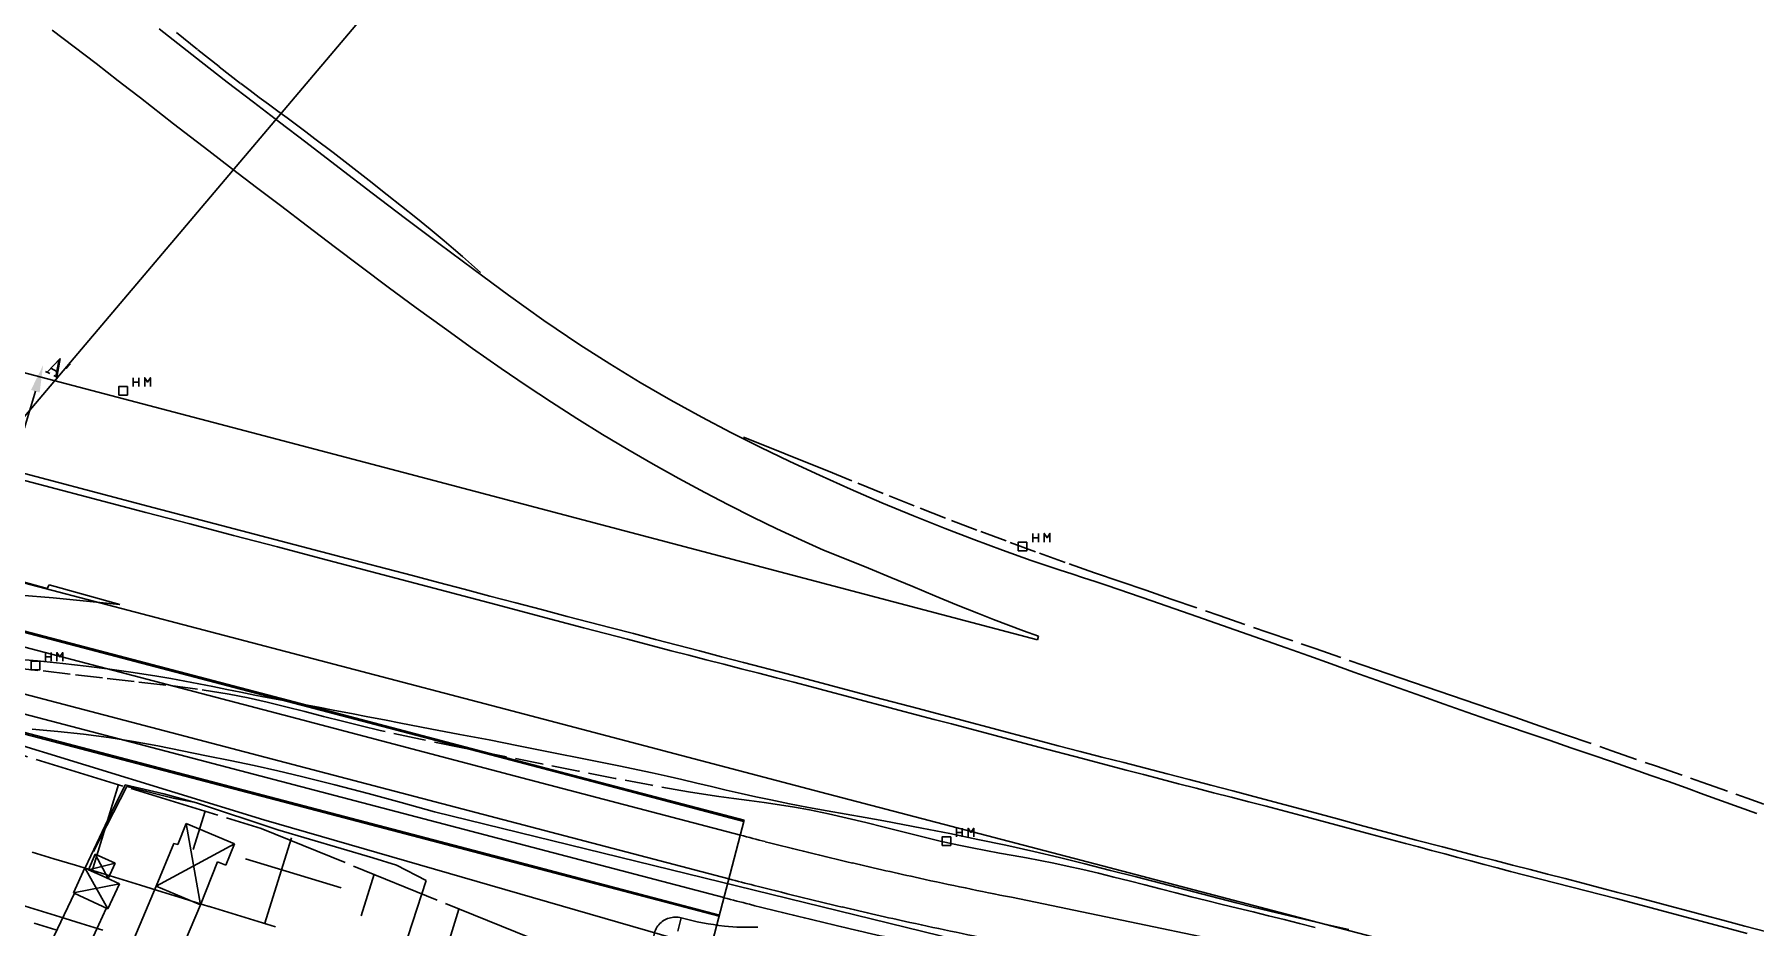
# Model space of a CAD drawing. Header units: millimetres. Extents: x 127045 to 128191, y 151549 to 152340.
# Drawn here: x 127473.7 to 127664, y 151948.7 to 152047.3 of the extents above; entities that cross this region are included whole.
import ezdxf

# ---------------------------------------------------------------- set-up
doc = ezdxf.new("R2010")
doc.units = ezdxf.units.MM
doc.header["$MEASUREMENT"] = 0
for name, pattern in [('CENTER2', [28.125, 18.75, -3.125, 3.125, -3.125]), ('INT_344$0$TYPE1', [4, 3, -1]), ('TGV_344$0$TYPE1', [4, 3, -1]), ('VOI_344$0$TYPE3', [11, 10, -1])]:
    doc.linetypes.add(name, pattern=pattern)
doc.layers.get('0').update_dxf_attribs({"color": 252, "linetype": 'CONTINUOUS'})
for name, color, linetype in [('COT_ELEC', 7, 'CONTINUOUS'), ('INT_344$0$102', 252, 'CONTINUOUS'), ('INT_344$0$104', 252, 'CONTINUOUS'), ('INT_344$0$105', 252, 'CONTINUOUS'), ('TGV_344$0$1', 252, 'CONTINUOUS'), ('TGV_344$0$36', 252, 'CONTINUOUS'), ('TGV_344$0$4', 252, 'CONTINUOUS'), ('TGV_344$0$5', 252, 'CONTINUOUS'), ('TXT_GAI_POS', 7, 'CONTINUOUS'), ('VOI_344$0$101', 252, 'CONTINUOUS'), ('VOI_344$0$104', 252, 'CONTINUOUS'), ('VOI_344$0$113', 252, 'CONTINUOUS'), ('VOI_344$0$136', 252, 'CONTINUOUS')]:
    doc.layers.add(name, color=color, linetype=linetype)
doc.styles.add('ROMANC', font='romanc', dxfattribs={"height": 1.5})

# ---------------------------------------------------------------- blocks, each defined once
blk = doc.blocks.new('INT_344')
at = {"layer": 'INT_344$0$102'}
for p, q in [((127474.134141, 151950.495716, 58.70738), (127471.74253, 151951.227468, 58.670655)), ((127474.134141, 151950.495716, 58.70738), (127471.74253, 151951.227468, 58.670655)), ((127476.525496, 151949.763128, 58.744105), (127474.134141, 151950.495716, 58.70738)), ((127476.525496, 151949.763128, 58.744105), (127474.134141, 151950.495716, 58.70738)), ((127476.084027, 151948.322959, 58.654105), (127473.693176, 151949.055393, 58.61738)), ((127476.084027, 151948.322959, 58.654105), (127473.693176, 151949.055393, 58.61738)), ((127478.916595, 151949.029702, 58.78083), (127476.525496, 151949.763128, 58.744105)), ((127478.916595, 151949.029702, 58.78083), (127476.525496, 151949.763128, 58.744105)), ((127481.307404, 151948.295334, 58.817555), (127478.916595, 151949.029702, 58.78083)), ((127481.307404, 151948.295334, 58.817555), (127478.916595, 151949.029702, 58.78083))]:
    blk.add_line(p, q, dxfattribs=at)
at = {"layer": 'INT_344$0$104'}
for p, q in [((127466.79608, 151982.718813), (127502.434561, 151973.368774)), ((127502.434561, 151973.368774), (127528.023936, 151966.655198)), ((127464.080746, 151972.36908), (127499.719227, 151963.019042)), ((127528.023936, 151966.655198), (127552.205292, 151960.311027)), ((127499.719227, 151963.019042), (127525.308601, 151956.305466)), ((127525.308601, 151956.305466), (127549.489957, 151949.961295))]:
    blk.add_line(p, q, dxfattribs=at)
at = {"layer": 'INT_344$0$105', "linetype": 'INT_344$0$TYPE1'}
for p, q in [((127475.877052, 151956.188575, 57.688978), (127473.483447, 151956.920937, 57.652253)), ((127475.877052, 151956.188575, 57.688978), (127473.483447, 151956.920937, 57.652253)), ((127478.2704, 151955.455376, 57.725703), (127475.877052, 151956.188575, 57.688978)), ((127478.2704, 151955.455376, 57.725703), (127475.877052, 151956.188575, 57.688978)), ((127480.663492, 151954.721339, 57.762428), (127478.2704, 151955.455376, 57.725703)), ((127480.663492, 151954.721339, 57.762428), (127478.2704, 151955.455376, 57.725703)), ((127483.056294, 151953.986359, 57.799153), (127480.663492, 151954.721339, 57.762428)), ((127483.056294, 151953.986359, 57.799153), (127480.663492, 151954.721339, 57.762428)), ((127485.448808, 151953.250439, 57.835878), (127483.056294, 151953.986359, 57.799153)), ((127485.448808, 151953.250439, 57.835878), (127483.056294, 151953.986359, 57.799153)), ((127487.841111, 151952.513837, 57.872603), (127485.448808, 151953.250439, 57.835878)), ((127487.841111, 151952.513837, 57.872603), (127485.448808, 151953.250439, 57.835878)), ((127490.233283, 151951.77681, 57.909328), (127487.841111, 151952.513837, 57.872603)), ((127490.233283, 151951.77681, 57.909328), (127487.841111, 151952.513837, 57.872603)), ((127490.934178, 151951.560687, 57.92009), (127490.233283, 151951.77681, 57.909328)), ((127490.934178, 151951.560687, 57.92009), (127490.233283, 151951.77681, 57.909328)), ((127491.635015, 151951.344374, 57.930851), (127490.934178, 151951.560687, 57.92009)), ((127491.635015, 151951.344374, 57.930851), (127490.934178, 151951.560687, 57.92009)), ((127492.335821, 151951.127962, 57.941612), (127491.635015, 151951.344374, 57.930851)), ((127492.335821, 151951.127962, 57.941612), (127491.635015, 151951.344374, 57.930851)), ((127493.036624, 151950.911544, 57.952374), (127492.335821, 151951.127962, 57.941612)), ((127493.036624, 151950.911544, 57.952374), (127492.335821, 151951.127962, 57.941612)), ((127493.079379, 151950.898342, 57.95303), (127493.036624, 151950.911544, 57.952374)), ((127493.079379, 151950.898342, 57.95303), (127493.036624, 151950.911544, 57.952374)), ((127493.122134, 151950.885139, 57.953686), (127493.079379, 151950.898342, 57.95303)), ((127493.122134, 151950.885139, 57.953686), (127493.079379, 151950.898342, 57.95303)), ((127493.164887, 151950.871931, 57.954342), (127493.122134, 151950.885139, 57.953686)), ((127493.164887, 151950.871931, 57.954342), (127493.122134, 151950.885139, 57.953686)), ((127493.207638, 151950.858714, 57.954998), (127493.164887, 151950.871931, 57.954342)), ((127493.207638, 151950.858714, 57.954998), (127493.164887, 151950.871931, 57.954342)), ((127495.599215, 151950.118892, 57.991723), (127493.207638, 151950.858714, 57.954998)), ((127495.599215, 151950.118892, 57.991723), (127493.207638, 151950.858714, 57.954998)), ((127497.990701, 151949.378774, 58.028448), (127495.599215, 151950.118892, 57.991723)), ((127497.990701, 151949.378774, 58.028448), (127495.599215, 151950.118892, 57.991723)), ((127500.381999, 151948.638047, 58.065173), (127497.990701, 151949.378774, 58.028448)), ((127500.381999, 151948.638047, 58.065173), (127497.990701, 151949.378774, 58.028448))]:
    blk.add_line(p, q, dxfattribs=at)
blk = doc.blocks.new('TGV_344$0$952_BORNEHM')
for p, q in [((7, 3), (7, 9)), ((11, 6), (7, 6)), ((11, 9), (11, 3))]:
    blk.add_line(p, q)
for points in [[(3, 3), (-3, 3), (-3, -3), (3, -3), (3, 3)], [(15, 3), (15, 9), (17, 6), (19, 9), (19, 3)]]:
    blk.add_lwpolyline(points)
blk = doc.blocks.new('TGV_344')
at = {"linetype": 'Continuous'}
for p, q in [((127473.487906, 151970.496222, 64.773223), (127476.316632, 151970.231408, 64.85447)), ((127476.316632, 151970.231408, 64.85447), (127479.142968, 151969.935087, 64.935732)), ((127479.142968, 151969.935087, 64.935732), (127481.961, 151969.569, 65.016998)), ((127481.961, 151969.569, 65.016998), (127484.673672, 151969.137403, 65.02375)), ((127484.673672, 151969.137403, 65.02375), (127487.375566, 151968.643564, 65.030501)), ((127487.375566, 151968.643564, 65.030501), (127490.069833, 151968.11275, 65.03725)), ((127490.069833, 151968.11275, 65.03725), (127492.761, 151967.57, 65.043999)), ((127492.761, 151967.57, 65.043999), (127495.393363, 151967.02958, 65.104749)), ((127495.393363, 151967.02958, 65.104749), (127498.021823, 151966.470069, 65.165497)), ((127498.021823, 151966.470069, 65.165497), (127500.644929, 151965.88551, 65.226248)), ((127500.644929, 151965.88551, 65.226248), (127503.261, 151965.27, 65.287003)), ((127503.261, 151965.27, 65.287003), (127506.951729, 151964.355433, 65.266502)), ((127506.951729, 151964.355433, 65.266502), (127510.632263, 151963.400667, 65.246002)), ((127510.632263, 151963.400667, 65.246002), (127514.302166, 151962.405817, 65.225503)), ((127514.302166, 151962.405817, 65.225503), (127517.961, 151961.371, 65.205002)), ((127490.498, 151960.064, 66.406998), (127492.091, 151951.069, 67.045998)), ((127517.961, 151961.371, 65.205002), (127577.561, 151946.776, 66.852997)), ((127480.467, 151956.67, 65.444), (127481.897, 151953.985, 67.424004)), ((127495.85, 151957.836, 66.416), (127487.198, 151953.142, 66.793999)), ((127479.324, 151955.181, 67.424004), (127481.848, 151950.659, 66.470001)), ((127482.66, 151955.689, 65.389999), (127479.705, 151954.967, 65.444)), ((127483.129, 151953.412, 67.424004), (127478.043, 151952.429, 66.452003))]:
    blk.add_line(p, q, dxfattribs=at)
at = {"layer": 'TGV_344$0$1'}
for p, q in [((127475.708572, 152047.776434, 62.019999), (127476.923025, 152046.854004, 61.996499)), ((127489.07795, 152046.695349, 61.490502), (127487.54303, 152047.911118, 61.528751)), ((127476.923025, 152046.854004, 61.996499), (127478.136707, 152045.930554, 61.972999)), ((127478.136707, 152045.930554, 61.972999), (127479.348929, 152045.005184, 61.949499)), ((127490.616111, 152045.483664, 61.452252), (127489.07795, 152046.695349, 61.490502)), ((127479.348929, 152045.005184, 61.949499), (127480.559, 152044.077, 61.925999)), ((127480.559, 152044.077, 61.925999), (127481.786701, 152043.130322, 61.894374)), ((127492.159, 152044.278, 61.414001), (127490.616111, 152045.483664, 61.452252)), ((127495.049743, 152042.040929, 61.402501), (127492.159, 152044.278, 61.414001)), ((127481.786701, 152043.130322, 61.894374), (127483.01233, 152042.180965, 61.862749)), ((127483.01233, 152042.180965, 61.862749), (127484.236513, 152041.229748, 61.831124)), ((127497.949731, 152039.815856, 61.391001), (127495.049743, 152042.040929, 61.402501)), ((127484.236513, 152041.229748, 61.831124), (127485.459881, 152040.277488, 61.799499)), ((127485.459881, 152040.277488, 61.799499), (127486.683201, 152039.325167, 61.767875)), ((127486.683201, 152039.325167, 61.767875), (127487.90724, 152038.373768, 61.73625)), ((127487.90724, 152038.373768, 61.73625), (127489.132631, 152037.424106, 61.704625)), ((127500.85434, 152037.596865, 61.3795), (127497.949731, 152039.815856, 61.391001)), ((127489.132631, 152037.424106, 61.704625), (127490.36, 152036.477, 61.673)), ((127490.36, 152036.477, 61.673), (127493.004979, 152034.445432, 61.646251)), ((127503.759, 152035.378, 61.368), (127500.85434, 152037.596865, 61.3795)), ((127493.004979, 152034.445432, 61.646251), (127495.653901, 152032.419009, 61.619501)), ((127507.424611, 152032.565738, 61.330002), (127503.759, 152035.378, 61.368)), ((127495.653901, 152032.419009, 61.619501), (127498.30587, 152030.396584, 61.592751)), ((127511.087045, 152029.748905, 61.292002), (127507.424611, 152032.565738, 61.330002)), ((127498.30587, 152030.396584, 61.592751), (127500.96, 152028.377, 61.566002)), ((127514.760782, 152026.946562, 61.254001), (127511.087045, 152029.748905, 61.292002)), ((127500.96, 152028.377, 61.566002), (127503.927206, 152026.116899, 61.545502)), ((127518.46, 152024.178, 61.216), (127514.760782, 152026.946562, 61.254001)), ((127503.927206, 152026.116899, 61.545502), (127506.893885, 152023.855897, 61.525002)), ((127506.893885, 152023.855897, 61.525002), (127509.868663, 152021.605416, 61.504502)), ((127522.314562, 152021.318494, 61.195507), (127518.46, 152024.178, 61.216)), ((127514.56, 151998.875, 60.574001), (127425.66, 152022.269, 59.344002)), ((127509.868663, 152021.605416, 61.504502), (127512.86, 152019.377, 61.484001)), ((127526.177044, 152018.466485, 61.175008), (127522.314562, 152021.318494, 61.195507)), ((127512.86, 152019.377, 61.484001), (127515.960504, 152017.093679, 61.441254)), ((127515.960504, 152017.093679, 61.441254), (127519.070334, 152014.82257, 61.398505)), ((127530.081709, 152015.669998, 61.154505), (127526.177044, 152018.466485, 61.175008)), ((127534.06, 152012.979, 61.133999), (127530.081709, 152015.669998, 61.154505)), ((127519.070334, 152014.82257, 61.398505), (127522.200128, 152012.578583, 61.355754)), ((127522.200128, 152012.578583, 61.355754), (127525.36, 152010.377, 61.313)), ((127537.370399, 152010.87121, 61.147751), (127534.06, 152012.979, 61.133999)), ((127525.36, 152010.377, 61.313), (127528.125353, 152008.500047, 61.295001)), ((127540.727733, 152008.839369, 61.1615), (127537.370399, 152010.87121, 61.147751)), ((127435.76, 152007.669, 60.416), (127486.06, 151994.472, 61.181)), ((127436.06, 152008.369, 60.416), (127486.26, 151995.172, 61.181)), ((127528.125353, 152008.500047, 61.295001), (127530.910109, 152006.651602, 61.277002)), ((127544.12606, 152006.877439, 61.175249), (127540.727733, 152008.839369, 61.1615)), ((127530.910109, 152006.651602, 61.277002), (127533.719937, 152004.841026, 61.259003)), ((127547.56, 152004.979, 61.188999), (127544.12606, 152006.877439, 61.175249)), ((127533.719937, 152004.841026, 61.259003), (127536.56, 152003.078, 61.241001)), ((127550.766193, 152003.290694, 61.164245), (127547.56, 152004.979, 61.188999)), ((127536.56, 152003.078, 61.241001), (127539.348325, 152001.413789, 61.23875)), ((127554.00717, 152001.670697, 61.139495), (127550.766193, 152003.290694, 61.164245)), ((127539.348325, 152001.413789, 61.23875), (127542.163041, 151999.794761, 61.2365)), ((127557.274322, 152000.105226, 61.114748), (127554.00717, 152001.670697, 61.139495)), ((127560.56, 151998.58, 61.09), (127557.274322, 152000.105226, 61.114748)), ((127584.66, 151980.38, 61.645), (127514.56, 151998.875, 60.574001)), ((127542.163041, 151999.794761, 61.2365), (127545.00118, 151998.217387, 61.234249)), ((127545.00118, 151998.217387, 61.234249), (127547.86, 151996.678, 61.231998)), ((127564.003971, 151997.03274, 61.180255), (127560.56, 151998.58, 61.09)), ((127547.86, 151996.678, 61.231998), (127550.505674, 151995.295177, 61.272249)), ((127567.469492, 151995.534431, 61.270501), (127564.003971, 151997.03274, 61.180255)), ((127490.910585, 151993.199478, 61.179), (127486.06, 151994.472, 61.105)), ((127486.26, 151995.172, 61.159), (127492.160265, 151993.623507, 61.22425)), ((127550.505674, 151995.295177, 61.272249), (127553.169124, 151993.946564, 61.312496)), ((127570.955247, 151994.083917, 61.360747), (127567.469492, 151995.534431, 61.270501)), ((127450.961, 151992.668, 59.881001), (127475.161, 151986.07, 60.16)), ((127495.760781, 151991.925471, 61.253), (127490.910585, 151993.199478, 61.179)), ((127492.160265, 151993.623507, 61.22425), (127498.060353, 151992.074343, 61.289499)), ((127553.169124, 151993.946564, 61.312496), (127555.853112, 151992.638873, 61.352746)), ((127555.853112, 151992.638873, 61.352746), (127558.56, 151991.379, 61.393002)), ((127574.46, 151992.68, 61.451), (127570.955247, 151994.083917, 61.360747)), ((127577.611437, 151991.466085, 61.489252), (127574.46, 151992.68, 61.451)), ((127500.610586, 151990.649978, 61.327001), (127495.760781, 151991.925471, 61.253)), ((127498.060353, 151992.074343, 61.289499), (127503.960265, 151990.524508, 61.354749)), ((127505.46, 151989.373, 61.401001), (127500.610586, 151990.649978, 61.327001)), ((127503.960265, 151990.524508, 61.354749), (127509.86, 151988.974, 61.419998)), ((127558.56, 151991.379, 61.393002), (127561.014826, 151990.305253, 61.386251)), ((127580.778968, 151990.294806, 61.5275), (127577.611437, 151991.466085, 61.489252)), ((127524.76, 151984.275, 61.660999), (127505.46, 151989.373, 61.401001)), ((127509.86, 151988.974, 61.419998), (127512.710074, 151988.224407, 61.462749)), ((127561.014826, 151990.305253, 61.386251), (127563.493065, 151989.286135, 61.379499)), ((127563.493065, 151989.286135, 61.379499), (127565.979485, 151988.288573, 61.372749)), ((127583.962016, 151989.166376, 61.565748), (127580.778968, 151990.294806, 61.5275)), ((127587.16, 151988.081, 61.604), (127583.962016, 151989.166376, 61.565748)), ((127512.710074, 151988.224407, 61.462749), (127515.559983, 151987.474188, 61.505499)), ((127515.559983, 151987.474188, 61.505499), (127518.409796, 151986.723603, 61.548249)), ((127518.409796, 151986.723603, 61.548249), (127521.259581, 151985.972912, 61.591)), ((127565.979485, 151988.288573, 61.372749), (127568.46, 151987.279, 61.366001)), ((127568.46, 151987.279, 61.366001), (127570.881971, 151986.272282, 61.390999)), ((127588.463062, 151987.665418, 61.529749), (127587.16, 151988.081, 61.502998)), ((127589.764103, 151987.243551, 61.556499), (127588.463062, 151987.665418, 61.529749)), ((127591.063093, 151986.815408, 61.58325), (127589.764103, 151987.243551, 61.556499)), ((127592.36, 151986.381, 61.610001), (127591.063093, 151986.815408, 61.58325)), ((127475.818547, 151985.005469, 60.321499), (127472.141412, 151985.308623, 60.27625)), ((127475.161, 151986.07, 60.16), (127475.361, 151986.47, 60.124001)), ((127475.361, 151986.47, 60.124001), (127483.161, 151984.271, 60.411999)), ((127479.491909, 151984.659579, 60.366747), (127475.818547, 151985.005469, 60.321499)), ((127483.161, 151984.271, 60.411999), (127479.491909, 151984.659579, 60.366747)), ((127521.259581, 151985.972912, 61.591), (127524.109419, 151985.222419, 61.63375)), ((127524.109419, 151985.222419, 61.63375), (127526.959389, 151984.47243, 61.6765)), ((127570.881971, 151986.272282, 61.390999), (127573.302237, 151985.26103, 61.415999)), ((127573.302237, 151985.26103, 61.415999), (127575.726437, 151984.258992, 61.440999)), ((127597.320535, 151984.686457, 61.639501), (127592.36, 151986.381, 61.610001)), ((127602.270912, 151982.962479, 61.669001), (127597.320535, 151984.686457, 61.639501)), ((127529.609055, 151982.996679, 61.743999), (127524.76, 151984.275, 61.660999)), ((127526.959389, 151984.47243, 61.6765), (127529.80956, 151983.723203, 61.719251)), ((127534.458161, 151981.718527, 61.827), (127529.609055, 151982.996679, 61.743999)), ((127529.80956, 151983.723203, 61.719251), (127532.66, 151982.975, 61.762001)), ((127532.66, 151982.975, 61.762001), (127535.097193, 151982.336575, 61.803626)), ((127575.726437, 151984.258992, 61.440999), (127578.16, 151983.28, 61.466)), ((127578.16, 151983.28, 61.466), (127579.803172, 151982.637103, 61.50625)), ((127607.215789, 151981.223027, 61.698501), (127602.270912, 151982.962479, 61.669001)), ((127539.308189, 151980.44386, 61.91), (127534.458161, 151981.718527, 61.827)), ((127535.097193, 151982.336575, 61.803626), (127537.534723, 151981.699441, 61.845251)), ((127537.534723, 151981.699441, 61.845251), (127539.972472, 151981.063145, 61.886876)), ((127539.972472, 151981.063145, 61.886876), (127542.410321, 151980.427234, 61.928501)), ((127579.803172, 151982.637103, 61.50625), (127581.450953, 151982.006116, 61.546499)), ((127581.450953, 151982.006116, 61.546499), (127583.103258, 151981.387071, 61.586749)), ((127583.103258, 151981.387071, 61.586749), (127584.76, 151980.78, 61.626999)), ((127612.16, 151979.482, 61.728001), (127607.215789, 151981.223027, 61.698501)), ((127544.16, 151979.176, 61.993), (127539.308189, 151980.44386, 61.91)), ((127542.410321, 151980.427234, 61.928501), (127544.848131, 151979.791169, 61.970126)), ((127546.096769, 151978.673294, 62.021), (127544.16, 151979.176, 61.993)), ((127544.848131, 151979.791169, 61.970126), (127547.28576, 151979.15441, 62.011751)), ((127547.28576, 151979.15441, 62.011751), (127549.723089, 151978.516504, 62.053376)), ((127584.76, 151980.78, 61.626999), (127584.66, 151980.38, 61.645)), ((127614.661491, 151978.598962, 61.776376), (127612.16, 151979.482, 61.728001)), ((127471.266073, 151978.284415, 60.210505), (127474.065361, 151978.046968, 60.154255)), ((127474.065361, 151978.046968, 60.154255), (127476.861, 151977.769, 60.098)), ((127476.861, 151977.769, 60.098), (127479.467855, 151977.472393, 60.082249)), ((127479.467855, 151977.472393, 60.082249), (127482.070639, 151977.141671, 60.0665)), ((127482.070639, 151977.141671, 60.0665), (127484.668631, 151976.774857, 60.050751)), ((127548.034246, 151978.173325, 62.049), (127546.096769, 151978.673294, 62.021)), ((127549.972193, 151977.675184, 62.077), (127548.034246, 151978.173325, 62.049)), ((127549.723089, 151978.516504, 62.053376), (127552.16, 151977.877, 62.095001)), ((127551.910374, 151977.177965, 62.104999), (127549.972193, 151977.675184, 62.077)), ((127553.84851, 151976.680563, 62.132999), (127551.910374, 151977.177965, 62.104999)), ((127552.16, 151977.877, 62.095001), (127556.985984, 151976.605973, 62.158001)), ((127617.161143, 151977.710733, 61.824751), (127614.661491, 151978.598962, 61.776376)), ((127619.659609, 151976.819189, 61.873126), (127617.161143, 151977.710733, 61.824751)), ((127484.668631, 151976.774857, 60.050751), (127487.261, 151976.37, 60.035)), ((127487.261, 151976.37, 60.035), (127488.817634, 151976.104578, 60.108137)), ((127488.817634, 151976.104578, 60.108137), (127490.370972, 151975.82068, 60.181269)), ((127490.370972, 151975.82068, 60.181269), (127491.921533, 151975.522336, 60.254399)), ((127491.921533, 151975.522336, 60.254399), (127493.469991, 151975.213552, 60.327529)), ((127493.469991, 151975.213552, 60.327529), (127495.017023, 151974.899447, 60.400646)), ((127555.786318, 151976.181873, 62.160999), (127553.84851, 151976.680563, 62.132999)), ((127557.723561, 151975.680987, 62.188999), (127555.786318, 151976.181873, 62.160999)), ((127556.985984, 151976.605973, 62.158001), (127561.810901, 151975.330902, 62.221001)), ((127559.66, 151975.177, 62.216999), (127557.723561, 151975.680987, 62.188999)), ((127561.598694, 151974.66914, 62.239499), (127559.66, 151975.177, 62.216999)), ((127561.810901, 151975.330902, 62.221001), (127566.635367, 151974.05413, 62.284)), ((127622.157554, 151975.926201, 61.921501), (127619.659609, 151976.819189, 61.873126)), ((127624.655819, 151975.034058, 61.969876), (127622.157554, 151975.926201, 61.921501)), ((127495.017023, 151974.899447, 60.400646), (127496.564011, 151974.584997, 60.473763)), ((127496.564011, 151974.584997, 60.473763), (127498.11175, 151974.274185, 60.546881)), ((127498.11175, 151974.274185, 60.546881), (127499.661, 151973.971, 60.619999)), ((127499.661, 151973.971, 60.619999), (127501.485779, 151973.61997, 60.660499)), ((127501.485779, 151973.61997, 60.660499), (127503.310693, 151973.269645, 60.700999)), ((127503.310693, 151973.269645, 60.700999), (127505.135708, 151972.919851, 60.741499)), ((127563.536745, 151974.158838, 62.261999), (127561.598694, 151974.66914, 62.239499)), ((127565.474298, 151973.646646, 62.284499), (127563.536745, 151974.158838, 62.261999)), ((127567.411495, 151973.133118, 62.306999), (127565.474298, 151973.646646, 62.284499)), ((127566.635367, 151974.05413, 62.284), (127571.46, 151972.778, 62.347)), ((127627.155211, 151974.14506, 62.018251), (127624.655819, 151975.034058, 61.969876)), ((127629.656391, 151973.261081, 62.066626), (127627.155211, 151974.14506, 62.018251)), ((127632.16, 151972.384, 62.115002), (127629.656391, 151973.261081, 62.066626)), ((127505.135708, 151972.919851, 60.741499), (127506.960792, 151972.570411, 60.782)), ((127506.960792, 151972.570411, 60.782), (127508.785901, 151972.221108, 60.8225)), ((127508.785901, 151972.221108, 60.8225), (127510.610995, 151971.871722, 60.863)), ((127510.610995, 151971.871722, 60.863), (127512.436039, 151971.522078, 60.9035)), ((127512.436039, 151971.522078, 60.9035), (127514.261, 151971.172, 60.944)), ((127569.348502, 151972.618888, 62.329499), (127567.411495, 151973.133118, 62.306999)), ((127571.28549, 151972.104591, 62.351999), (127569.348502, 151972.618888, 62.329499)), ((127573.222608, 151971.590777, 62.374499), (127571.28549, 151972.104591, 62.351999)), ((127571.46, 151972.778, 62.347), (127573.397417, 151972.265315, 62.372875)), ((127575.16, 151971.078, 62.396999), (127573.222608, 151971.590777, 62.374499)), ((127573.397417, 151972.265315, 62.372875), (127575.334598, 151971.751741, 62.39875)), ((127575.334598, 151971.751741, 62.39875), (127577.271669, 151971.237748, 62.424625)), ((127634.457145, 151971.588293, 62.138627), (127632.16, 151972.384, 62.115002)), ((127636.757041, 151970.800584, 62.162251), (127634.457145, 151971.588293, 62.138627)), ((127514.261, 151971.172, 60.944), (127517.511595, 151970.550459, 61.0495)), ((127517.511595, 151970.550459, 61.0495), (127520.762622, 151969.931047, 61.155)), ((127520.762622, 151969.931047, 61.155), (127524.012847, 151969.307359, 61.260501)), ((127579.98428, 151969.800568, 62.47775), (127575.16, 151971.078, 62.396999)), ((127577.271669, 151971.237748, 62.424625), (127579.208751, 151970.723804, 62.4505)), ((127579.208751, 151970.723804, 62.4505), (127581.145993, 151970.210446, 62.476376)), ((127584.808065, 151968.521217, 62.5585), (127579.98428, 151969.800568, 62.47775)), ((127581.145993, 151970.210446, 62.476376), (127583.083534, 151969.698213, 62.502251)), ((127583.083534, 151969.698213, 62.502251), (127585.021495, 151969.187575, 62.528126)), ((127639.058753, 151970.018235, 62.185876), (127636.757041, 151970.800584, 62.162251)), ((127641.361374, 151969.2386, 62.209501), (127639.058753, 151970.018235, 62.185876)), ((127524.012847, 151969.307359, 61.260501), (127527.261, 151968.673, 61.366001)), ((127527.261, 151968.673, 61.366001), (127530.964642, 151967.941863, 61.318752)), ((127530.964642, 151967.941863, 61.318752), (127534.667464, 151967.206029, 61.271501)), ((127589.632822, 151967.245506, 62.639251), (127584.808065, 151968.521217, 62.5585)), ((127585.021495, 151969.187575, 62.528126), (127586.96, 151968.679, 62.554001)), ((127586.96, 151968.679, 62.554001), (127589.3715, 151968.050268, 62.592251)), ((127589.3715, 151968.050268, 62.592251), (127591.784036, 151967.425527, 62.630501)), ((127643.663835, 151968.458448, 62.233126), (127641.361374, 151969.2386, 62.209501)), ((127645.965041, 151967.674559, 62.256751), (127643.663835, 151968.458448, 62.233126)), ((127648.264077, 151966.884287, 62.280376), (127645.965041, 151967.674559, 62.256751)), ((127534.667464, 151967.206029, 61.271501), (127538.367104, 151966.45392, 61.22425)), ((127538.367104, 151966.45392, 61.22425), (127542.061, 151965.674, 61.176998)), ((127542.061, 151965.674, 61.176998), (127543.701364, 151965.311735, 61.201748)), ((127594.46, 151965.979, 62.720001), (127589.632822, 151967.245506, 62.639251)), ((127591.784036, 151967.425527, 62.630501), (127594.197248, 151966.80341, 62.668751)), ((127594.197248, 151966.80341, 62.668751), (127596.610779, 151966.182548, 62.707001)), ((127596.396562, 151965.47549, 62.744751), (127594.46, 151965.979, 62.720001)), ((127596.610779, 151966.182548, 62.707001), (127599.024218, 151965.561305, 62.745251)), ((127650.56, 151966.085, 62.304001), (127648.264077, 151966.884287, 62.280376)), ((127652.513908, 151965.396015, 62.337751), (127650.56, 151966.085, 62.304001)), ((127480.261, 151956.967, 64.164001), (127483.961, 151964.168, 64.731003)), ((127483.961, 151964.168, 64.731003), (127489.061, 151962.869, 64.667999)), ((127543.701364, 151965.311735, 61.201748), (127545.338577, 151964.935555, 61.226498)), ((127545.338577, 151964.935555, 61.226498), (127546.973648, 151964.550375, 61.251247)), ((127546.973648, 151964.550375, 61.251247), (127548.607692, 151964.161082, 61.275996)), ((127548.607692, 151964.161082, 61.275996), (127550.242254, 151963.773442, 61.300746)), ((127550.242254, 151963.773442, 61.300746), (127551.878636, 151963.393277, 61.325496)), ((127598.334026, 151964.97547, 62.769501), (127596.396562, 151965.47549, 62.744751)), ((127600.27209, 151964.477787, 62.79425), (127598.334026, 151964.97547, 62.769501)), ((127599.024218, 151965.561305, 62.745251), (127601.43714, 151964.938044, 62.783501)), ((127602.210455, 151963.981286, 62.819), (127600.27209, 151964.477787, 62.79425)), ((127601.43714, 151964.938044, 62.783501), (127603.849189, 151964.311398, 62.821751)), ((127604.148765, 151963.484562, 62.84375), (127602.210455, 151963.981286, 62.819)), ((127603.849189, 151964.311398, 62.821751), (127606.26, 151963.68, 62.860001)), ((127654.465556, 151964.700666, 62.371502), (127652.513908, 151965.396015, 62.337751)), ((127656.415478, 151964.000509, 62.405252), (127654.465556, 151964.700666, 62.371502)), ((127658.364221, 151963.2971, 62.439002), (127656.415478, 151964.000509, 62.405252)), ((127489.061, 151962.869, 64.667999), (127491.161, 151962.469, 64.704002)), ((127551.878636, 151963.393277, 61.325496), (127553.517911, 151963.025486, 61.350248)), ((127553.517911, 151963.025486, 61.350248), (127555.161, 151962.675, 61.375)), ((127555.161, 151962.675, 61.375), (127557.242692, 151962.256294, 61.424504)), ((127557.242692, 151962.256294, 61.424504), (127559.328583, 151961.859211, 61.474006)), ((127559.328583, 151961.859211, 61.474006), (127561.417321, 151961.477827, 61.523507)), ((127606.08666, 151962.986209, 62.8685), (127604.148765, 151963.484562, 62.84375)), ((127608.023841, 151962.485072, 62.893249), (127606.08666, 151962.986209, 62.8685)), ((127606.26, 151963.68, 62.860001), (127609.161962, 151962.912596, 62.896)), ((127609.96, 151961.98, 62.917999), (127608.023841, 151962.485072, 62.893249)), ((127609.161962, 151962.912596, 62.896), (127612.062189, 151962.13867, 62.932)), ((127613.81236, 151960.964113, 62.962999), (127609.96, 151961.98, 62.917999)), ((127612.062189, 151962.13867, 62.932), (127614.961225, 151961.360315, 62.968)), ((127660.312413, 151962.592249, 62.472752), (127658.364221, 151963.2971, 62.439002)), ((127662.260736, 151961.887749, 62.506502), (127660.312413, 151962.592249, 62.472752)), ((127664.209747, 151961.185148, 62.540251), (127662.260736, 151961.887749, 62.506502)), ((127561.417321, 151961.477827, 61.523507), (127563.507737, 151961.106183, 61.573007)), ((127563.507737, 151961.106183, 61.573007), (127565.598415, 151960.73698, 61.622504)), ((127565.598415, 151960.73698, 61.622504), (127567.688278, 151960.362859, 61.672002)), ((127567.688278, 151960.362859, 61.672002), (127569.776218, 151959.977848, 61.7215)), ((127569.776218, 151959.977848, 61.7215), (127571.861, 151959.576, 61.771)), ((127617.662208, 151959.93874, 63.008), (127613.81236, 151960.964113, 62.962999)), ((127614.961225, 151961.360315, 62.968), (127617.859626, 151960.579621, 63.004)), ((127621.510947, 151958.909249, 63.053), (127617.662208, 151959.93874, 63.008)), ((127617.859626, 151960.579621, 63.004), (127620.758076, 151959.799099, 63.039999)), ((127571.861, 151959.576, 61.771), (127574.967167, 151958.956574, 61.802499)), ((127574.967167, 151958.956574, 61.802499), (127578.070487, 151958.322514, 61.833998)), ((127578.070487, 151958.322514, 61.833998), (127581.169126, 151957.665433, 61.865498)), ((127620.758076, 151959.799099, 63.039999), (127623.657254, 151959.021261, 63.075999)), ((127625.36, 151957.881, 63.098), (127621.510947, 151958.909249, 63.053)), ((127623.657254, 151959.021261, 63.075999), (127626.557715, 151958.248197, 63.111999)), ((127626.557715, 151958.248197, 63.111999), (127629.46, 151957.482, 63.147999)), ((127581.169126, 151957.665433, 61.865498), (127584.261, 151956.977, 61.896999)), ((127584.261, 151956.977, 61.896999), (127587.093889, 151956.309021, 61.9195)), ((127587.093889, 151956.309021, 61.9195), (127589.919032, 151955.608988, 61.942001)), ((127626.809944, 151957.493425, 63.121499), (127625.36, 151957.881, 63.098)), ((127628.2595, 151957.104405, 63.144999), (127626.809944, 151957.493425, 63.121499)), ((127629.708855, 151956.714638, 63.168499), (127628.2595, 151957.104405, 63.144999)), ((127629.46, 151957.482, 63.147999), (127631.395986, 151956.976257, 63.186249)), ((127631.158197, 151956.324824, 63.191999), (127629.708855, 151956.714638, 63.168499)), ((127632.607772, 151955.935842, 63.215499), (127631.158197, 151956.324824, 63.191999)), ((127631.395986, 151956.976257, 63.186249), (127633.333099, 151956.474852, 63.224499)), ((127633.333099, 151956.474852, 63.224499), (127635.271005, 151955.976535, 63.262749)), ((127589.919032, 151955.608988, 61.942001), (127592.740067, 151954.893232, 61.964501)), ((127592.740067, 151954.893232, 61.964501), (127595.561, 151954.178, 61.987)), ((127634.05781, 151955.548577, 63.238999), (127632.607772, 151955.935842, 63.215499)), ((127635.508492, 151955.163729, 63.262499), (127634.05781, 151955.548577, 63.238999)), ((127635.271005, 151955.976535, 63.262749), (127637.209378, 151955.480051, 63.300999)), ((127636.96, 151954.782, 63.285999), (127635.508492, 151955.163729, 63.262499)), ((127648.66, 151951.783, 63.465), (127636.96, 151954.782, 63.285999)), ((127637.209378, 151955.480051, 63.300999), (127639.147824, 151954.983875, 63.339249)), ((127639.147824, 151954.983875, 63.339249), (127641.08596, 151954.486476, 63.377499)), ((127641.08596, 151954.486476, 63.377499), (127643.023462, 151953.986602, 63.415749)), ((127595.561, 151954.178, 61.987), (127597.41205, 151953.707257, 62.012874)), ((127597.41205, 151953.707257, 62.012874), (127599.261469, 151953.230156, 62.038749)), ((127599.261469, 151953.230156, 62.038749), (127601.109871, 151952.749165, 62.064624)), ((127601.109871, 151952.749165, 62.064624), (127602.95789, 151952.266745, 62.090499)), ((127643.023462, 151953.986602, 63.415749), (127644.96, 151953.483, 63.453999)), ((127644.96, 151953.483, 63.453999), (127646.898664, 151952.975027, 63.476499)), ((127646.898664, 151952.975027, 63.476499), (127648.836636, 151952.464422, 63.498999)), ((127648.836636, 151952.464422, 63.498999), (127650.774081, 151951.951827, 63.521499)), ((127602.95789, 151952.266745, 62.090499), (127604.806338, 151951.785785, 62.116374)), ((127604.806338, 151951.785785, 62.116374), (127606.655934, 151951.309195, 62.142249)), ((127606.655934, 151951.309195, 62.142249), (127608.507294, 151950.839441, 62.168125)), ((127608.507294, 151950.839441, 62.168125), (127610.361, 151950.379, 62.194)), ((127651.562286, 151951.016805, 63.50575), (127648.66, 151951.783, 63.465)), ((127650.774081, 151951.951827, 63.521499), (127652.711168, 151951.437884, 63.543999)), ((127654.461982, 151950.240843, 63.5465), (127651.562286, 151951.016805, 63.50575)), ((127652.711168, 151951.437884, 63.543999), (127654.648105, 151950.923395, 63.566499)), ((127654.648105, 151950.923395, 63.566499), (127656.58511, 151950.409156, 63.588999)), ((127656.58511, 151950.409156, 63.588999), (127658.522352, 151949.895811, 63.611499)), ((127610.361, 151950.379, 62.194), (127612.545348, 151949.853356, 62.239)), ((127612.545348, 151949.853356, 62.239), (127614.733736, 151949.34486, 62.283998)), ((127614.733736, 151949.34486, 62.283998), (127616.924555, 151948.847192, 62.328995)), ((127616.924555, 151948.847192, 62.328995), (127619.116323, 151948.354004, 62.373992)), ((127657.360679, 151949.461212, 63.587249), (127654.461982, 151950.240843, 63.5465)), ((127660.26, 151948.684, 63.627998), (127657.360679, 151949.461212, 63.587249)), ((127658.522352, 151949.895811, 63.611499), (127660.46, 151949.384, 63.633999)), ((127663.159468, 151947.90731, 63.670499), (127660.26, 151948.684, 63.627998)), ((127660.46, 151949.384, 63.633999), (127662.884627, 151948.745206, 63.673374)), ((127662.884627, 151948.745206, 63.673374), (127665.309454, 151948.107173, 63.712749))]:
    blk.add_line(p, q, dxfattribs=at)
at = {"layer": 'TGV_344$0$1', "linetype": 'Continuous'}
blk.add_line((127474.862, 151935.965, 63.247002), (127481.661, 151950.667, 64.002998), dxfattribs=at)
at = {"layer": 'TGV_344$0$36'}
for p, q in [((127481.861, 151960.468, 64.563004), (127483.761, 151964.368, 64.850998)), ((127483.761, 151964.368, 64.850998), (127488.061, 151963.369, 64.850998)), ((127488.061, 151963.369, 64.850998), (127491.661, 151962.369, 65.147003)), ((127491.661, 151962.369, 65.147003), (127500.661, 151959.37, 65.560997)), ((127479.361, 151955.167, 64.455002), (127481.861, 151960.468, 64.563004)), ((127500.661, 151959.37, 65.560997), (127511.161, 151956.27, 65.758003)), ((127511.161, 151956.27, 65.758003), (127513.761, 151955.47, 65.758003)), ((127513.761, 151955.47, 65.758003), (127517.061, 151953.771, 65.678001)), ((127517.061, 151953.771, 65.678001), (127513.661, 151943.369, 65.453003))]:
    blk.add_line(p, q, dxfattribs=at)
at = {"layer": 'TGV_344$0$36', "linetype": 'Continuous'}
for p, q in [((127497.061, 151956.169, 65.175003), (127507.661, 151952.97, 68.064003)), ((127471.062, 151937.464, 63.481998), (127478.161, 151952.367))]:
    blk.add_line(p, q, dxfattribs=at)
at = {"layer": 'TGV_344$0$4'}
for p, q in [((127489.578, 151957.737, 67.523003), (127490.498, 151960.064, 66.406998)), ((127487.198, 151953.142, 66.793999), (127489.163, 151957.873, 67.405998)), ((127489.163, 151957.873, 67.405998), (127489.578, 151957.737, 67.523003)), ((127495.85, 151957.836, 66.416), (127494.896, 151955.48, 67.640999)), ((127493.98, 151955.839, 66.848999), (127492.091, 151951.069, 67.045998)), ((127494.896, 151955.48, 67.640999), (127493.98, 151955.839, 66.848999)), ((127487.198, 151953.142, 66.793999), (127479.401, 151934.738, 66.793999))]:
    blk.add_line(p, q, dxfattribs=at)
at = {"layer": 'TGV_344$0$4', "linetype": 'Continuous'}
for p, q in [((127490.498, 151960.064, 66.406998), (127495.85, 151957.836, 66.416)), ((127479.705, 151954.967, 65.444), (127480.467, 151956.67, 65.444)), ((127480.467, 151956.67, 65.444), (127482.66, 151955.689, 65.389999)), ((127478.043, 151952.429, 66.452003), (127479.324, 151955.181, 67.424004)), ((127479.324, 151955.181, 67.424004), (127483.129, 151953.412, 67.424004)), ((127481.897, 151953.985, 67.424004), (127479.705, 151954.967, 65.444)), ((127482.66, 151955.689, 65.389999), (127481.897, 151953.985, 67.424004)), ((127478.124, 151952.391), (127478.043, 151952.429, 66.452003)), ((127481.848, 151950.659, 66.470001), (127478.124, 151952.391)), ((127483.129, 151953.412, 67.424004), (127481.848, 151950.659, 66.470001)), ((127492.091, 151951.069, 67.045998), (127487.198, 151953.142, 66.793999)), ((127484.294, 151932.664, 67.019997), (127492.091, 151951.069, 67.045998))]:
    blk.add_line(p, q, dxfattribs=at)
at = {"layer": 'TGV_344$0$5', "linetype": 'TGV_344$0$TYPE1'}
for p, q in [((127489.428277, 152047.496013, 61.553502), (127491.794498, 152045.609881, 61.495002)), ((127491.794498, 152045.609881, 61.495002), (127494.16802, 152043.732769, 61.4365)), ((127494.16802, 152043.732769, 61.4365), (127496.559, 152041.878, 61.377998)), ((127496.559, 152041.878, 61.377998), (127497.576241, 152041.105067, 61.375749)), ((127497.576241, 152041.105067, 61.375749), (127498.599211, 152040.339749, 61.373499)), ((127498.599211, 152040.339749, 61.373499), (127499.626216, 152039.579897, 61.371249)), ((127499.626216, 152039.579897, 61.371249), (127500.655609, 152038.823325, 61.368999)), ((127500.655609, 152038.823325, 61.368999), (127501.6854, 152038.067356, 61.36675)), ((127501.6854, 152038.067356, 61.36675), (127502.713659, 152037.309271, 61.3645)), ((127502.713659, 152037.309271, 61.3645), (127503.73875, 152036.546874, 61.36225)), ((127503.73875, 152036.546874, 61.36225), (127504.759, 152035.778, 61.360001)), ((127504.759, 152035.778, 61.360001), (127506.770857, 152034.243043, 61.335251)), ((127506.770857, 152034.243043, 61.335251), (127508.775354, 152032.698476, 61.310501)), ((127508.775354, 152032.698476, 61.310501), (127510.771927, 152031.143669, 61.285752)), ((127510.771927, 152031.143669, 61.285752), (127512.76, 152029.578, 61.261002)), ((127512.76, 152029.578, 61.261002), (127514.346884, 152028.317905, 61.2745)), ((127514.346884, 152028.317905, 61.2745), (127515.928892, 152027.051542, 61.287999)), ((127515.928892, 152027.051542, 61.287999), (127517.501495, 152025.773374, 61.301499)), ((127517.501495, 152025.773374, 61.301499), (127519.06, 152024.478, 61.314999)), ((127519.06, 152024.478, 61.314999), (127520.072524, 152023.617406, 61.299248)), ((127520.072524, 152023.617406, 61.299248), (127521.076761, 152022.747155, 61.283499)), ((127521.076761, 152022.747155, 61.283499), (127522.072616, 152021.867326, 61.267749)), ((127522.072616, 152021.867326, 61.267749), (127523.06, 152020.978, 61.251999)), ((127552.16, 152002.779, 61.174), (127554.458949, 152001.851638, 61.23)), ((127554.458949, 152001.851638, 61.23), (127556.758599, 152000.926017, 61.285999)), ((127556.758599, 152000.926017, 61.285999), (127559.05895, 152000.002137, 61.341999)), ((127559.05895, 152000.002137, 61.341999), (127561.36, 151999.08, 61.397999)), ((127561.36, 151999.08, 61.397999), (127564.805687, 151997.694595, 61.424998)), ((127564.805687, 151997.694595, 61.424998), (127568.250012, 151996.305344, 61.451999)), ((127568.250012, 151996.305344, 61.451999), (127571.699389, 151994.928398, 61.478999)), ((127571.699389, 151994.928398, 61.478999), (127575.16, 151993.58, 61.506001)), ((127575.16, 151993.58, 61.506001), (127578.398864, 151992.350194, 61.533)), ((127578.398864, 151992.350194, 61.533), (127581.645942, 151991.142294, 61.56)), ((127581.645942, 151991.142294, 61.56), (127584.900033, 151989.953504, 61.586999)), ((127584.900033, 151989.953504, 61.586999), (127588.16, 151988.781, 61.613998)), ((127588.16, 151988.781, 61.613998), (127590.97888, 151987.788509, 61.625499)), ((127590.97888, 151987.788509, 61.625499), (127593.804706, 151986.815896, 61.636999)), ((127593.804706, 151986.815896, 61.636999), (127596.633146, 151985.851097, 61.6485)), ((127596.633146, 151985.851097, 61.6485), (127599.46, 151984.882, 61.66)), ((127599.46, 151984.882, 61.66), (127604.759563, 151983.05598, 61.785749)), ((127604.759563, 151983.05598, 61.785749), (127610.059454, 151981.230914, 61.911499)), ((127610.059454, 151981.230914, 61.911499), (127615.359618, 151979.406641, 62.037249)), ((127615.359618, 151979.406641, 62.037249), (127620.66, 151977.583, 62.162998)), ((127474.121218, 151977.005347, 60.480514), (127470.544901, 151977.37724, 60.43776)), ((127620.66, 151977.583, 62.162998), (127623.459993, 151976.620607, 62.177748)), ((127477.691969, 151976.590071, 60.523262), (127474.121218, 151977.005347, 60.480514)), ((127481.261, 151976.169, 60.566002), (127477.691969, 151976.590071, 60.523262)), ((127484.765687, 151975.775069, 60.570499), (127481.261, 151976.169, 60.566002)), ((127488.273282, 151975.384636, 60.574998), (127484.765687, 151975.775069, 60.570499)), ((127491.775728, 151974.936734, 60.579498), (127488.273282, 151975.384636, 60.574998)), ((127623.459993, 151976.620607, 62.177748), (127626.260398, 151975.659413, 62.192498)), ((127626.260398, 151975.659413, 62.192498), (127629.061017, 151974.698846, 62.207248)), ((127495.261, 151974.371, 60.584), (127491.775728, 151974.936734, 60.579498)), ((127497.368542, 151973.954852, 60.647163), (127495.261, 151974.371, 60.584)), ((127499.465045, 151973.487142, 60.710309), (127497.368542, 151973.954852, 60.647163)), ((127501.552229, 151972.98124, 60.773446), (127499.465045, 151973.487142, 60.710309)), ((127629.061017, 151974.698846, 62.207248), (127631.861656, 151973.738336, 62.221998)), ((127631.861656, 151973.738336, 62.221998), (127634.66209, 151972.77722, 62.236748)), ((127503.632779, 151972.450318, 60.836583), (127501.552229, 151972.98124, 60.773446)), ((127505.709328, 151971.909865, 60.899681), (127503.632779, 151972.450318, 60.836583)), ((127507.787474, 151971.374606, 60.962784), (127505.709328, 151971.909865, 60.899681)), ((127509.870443, 151970.857596, 61.02589), (127507.787474, 151971.374606, 60.962784)), ((127634.66209, 151972.77722, 62.236748), (127637.462091, 151971.814839, 62.251498)), ((127637.462091, 151971.814839, 62.251498), (127640.26146, 151970.850622, 62.266248)), ((127511.961, 151970.372, 61.089001), (127509.870443, 151970.857596, 61.02589)), ((127516.42645, 151969.400989, 61.0935), (127511.961, 151970.372, 61.089001)), ((127640.26146, 151970.850622, 62.266248), (127643.06, 151969.884, 62.280998)), ((127643.06, 151969.884, 62.280998), (127648.088304, 151968.144056, 62.379998)), ((127520.900572, 151968.470967, 61.098), (127516.42645, 151969.400989, 61.0935)), ((127525.37982, 151967.56673, 61.102499), (127520.900572, 151968.470967, 61.098)), ((127529.861, 151966.673, 61.106998), (127525.37982, 151967.56673, 61.102499)), ((127648.088304, 151968.144056, 62.379998), (127653.115589, 151966.401116, 62.478998)), ((127533.904638, 151965.867, 61.142996), (127529.861, 151966.673, 61.106998)), ((127537.949844, 151965.067178, 61.178996), (127533.904638, 151965.867, 61.142996)), ((127653.115589, 151966.401116, 62.478998), (127658.140087, 151964.650116, 62.577998)), ((127542.00078, 151964.29549, 61.214997), (127537.949844, 151965.067178, 61.178996)), ((127546.061, 151963.574, 61.250999), (127542.00078, 151964.29549, 61.214997)), ((127658.140087, 151964.650116, 62.577998), (127663.16, 151962.886, 62.676998)), ((127547.732942, 151963.304437, 61.23975), (127546.061, 151963.574, 61.250999)), ((127549.408722, 151963.060173, 61.228502), (127547.732942, 151963.304437, 61.23975)), ((127551.086614, 151962.83201, 61.217254), (127549.408722, 151963.060173, 61.228502)), ((127552.765252, 151962.610696, 61.206007), (127551.086614, 151962.83201, 61.217254)), ((127554.443887, 151962.384784, 61.194756), (127552.765252, 151962.610696, 61.206007)), ((127556.120541, 151962.142991, 61.183505), (127554.443887, 151962.384784, 61.194756)), ((127557.793625, 151961.876103, 61.172253), (127556.120541, 151962.142991, 61.183505)), ((127559.461, 151961.575, 61.160999), (127557.793625, 151961.876103, 61.172253)), ((127663.16, 151962.886, 62.676998), (127665.010458, 151962.225057, 62.736619)), ((127561.538367, 151961.150566, 61.263536), (127559.461, 151961.575, 61.160999)), ((127563.606395, 151960.683357, 61.366054), (127561.538367, 151961.150566, 61.263536)), ((127565.666897, 151960.18531, 61.468561), (127563.606395, 151960.683357, 61.366054)), ((127567.722392, 151959.668216, 61.571066), (127565.666897, 151960.18531, 61.468561)), ((127569.775836, 151959.145999, 61.67354), (127567.722392, 151959.668216, 61.571066)), ((127571.83164, 151958.632219, 61.776019), (127569.775836, 151959.145999, 61.67354)), ((127573.892587, 151958.138606, 61.878505), (127571.83164, 151958.632219, 61.776019)), ((127575.961, 151957.677, 61.980999), (127573.892587, 151958.138606, 61.878505)), ((127577.45698, 151957.368748, 61.969748), (127575.961, 151957.677, 61.980999)), ((127578.95683, 151957.080098, 61.958499), (127577.45698, 151957.368748, 61.969748)), ((127580.459063, 151956.80466, 61.947249), (127578.95683, 151957.080098, 61.958499)), ((127581.962416, 151956.535998, 61.936), (127580.459063, 151956.80466, 61.947249)), ((127583.465689, 151956.266255, 61.924751), (127581.962416, 151956.535998, 61.936)), ((127584.967455, 151955.987618, 61.913501), (127583.465689, 151956.266255, 61.924751)), ((127586.466413, 151955.693658, 61.90225), (127584.967455, 151955.987618, 61.913501)), ((127587.961, 151955.378, 61.890999), (127586.466413, 151955.693658, 61.90225)), ((127589.682365, 151954.988849, 61.919003), (127587.961, 151955.378, 61.890999)), ((127591.399273, 151954.580626, 61.947006), (127589.682365, 151954.988849, 61.919003)), ((127593.112528, 151954.1576, 61.975008), (127591.399273, 151954.580626, 61.947006)), ((127594.82308, 151953.724008, 62.00301), (127593.112528, 151954.1576, 61.975008)), ((127596.531832, 151953.284738, 62.031008), (127594.82308, 151953.724008, 62.00301)), ((127598.24036, 151952.844507, 62.059006), (127596.531832, 151953.284738, 62.031008)), ((127599.949737, 151952.407522, 62.087004), (127598.24036, 151952.844507, 62.059006)), ((127601.661, 151951.978, 62.115002), (127599.949737, 151952.407522, 62.087004)), ((127603.373998, 151951.555237, 62.146501), (127601.661, 151951.978, 62.115002)), ((127605.087866, 151951.13601, 62.178), (127603.373998, 151951.555237, 62.146501)), ((127606.802125, 151950.718402, 62.209499), (127605.087866, 151951.13601, 62.178)), ((127608.516306, 151950.300492, 62.240999), (127606.802125, 151950.718402, 62.209499)), ((127610.229891, 151949.879818, 62.272499), (127608.516306, 151950.300492, 62.240999)), ((127611.942205, 151949.453951, 62.303999), (127610.229891, 151949.879818, 62.272499)), ((127613.652752, 151949.02098, 62.3355), (127611.942205, 151949.453951, 62.303999)), ((127615.361, 151948.579, 62.367001), (127613.652752, 151949.02098, 62.3355))]:
    blk.add_line(p, q, dxfattribs=at)
at = {"linetype": 'Continuous', "xscale": 0.159091, "yscale": 0.159091}
for p in [(127483.547, 152007.917, 61.560001), (127583.021, 151990.709, 62.820999), (127473.842, 151977.529, 60.327999), (127574.602, 151958.128, 61.938)]:
    blk.add_blockref('TGV_344$0$952_BORNEHM', p, dxfattribs=at)
blk = doc.blocks.new('VOI_344')
at = {"linetype": 'Continuous'}
blk.add_line((127552.24, 151960.46), (127545.42, 151934.52), dxfattribs=at)
at = {"layer": 'VOI_344$0$101'}
for p, q in [((127460.21, 151989.93, 60.11), (127490.97, 151981.84, 60.52)), ((127466.4, 151981.2), (127502.04, 151971.85)), ((127466.4, 151981.2), (127502.04, 151971.85)), ((127490.97, 151981.84, 60.52), (127525.83, 151972.71, 61.07)), ((127465.13, 151976.36), (127500.77, 151967.01)), ((127464.58, 151974.28), (127500.22, 151964.93)), ((127502.04, 151971.85), (127527.63, 151965.14)), ((127502.04, 151971.85), (127527.63, 151965.14)), ((127525.83, 151972.71, 61.07), (127560.69, 151963.55, 61.57)), ((127500.77, 151967.01), (127526.36, 151960.3)), ((127500.22, 151964.93), (127525.81, 151958.22)), ((127527.63, 151965.14), (127551.81, 151958.79)), ((127527.63, 151965.14), (127551.81, 151958.79)), ((127560.69, 151963.55, 61.57), (127591.87, 151955.39, 62.03)), ((127526.36, 151960.3), (127550.54, 151953.96)), ((127525.81, 151958.22), (127549.99, 151951.88)), ((127591.87, 151955.39, 62.03), (127626.67, 151946.27, 62.46))]:
    blk.add_line(p, q, dxfattribs=at)
at = {"layer": 'VOI_344$0$101', "linetype": 'Continuous'}
blk.add_line((127581.78, 151951.92), (127733.48, 151920.44), dxfattribs=at)
at = {"layer": 'VOI_344$0$101'}
for centre, radius, start, end in [((127629.69, 152253.49), 304.82, 255.1958, 255.7312), ((127714.16, 152587.2), 649.06, 255.76546, 256.64139), ((127661.63, 152367.99), 423.63, 256.7035, 257.7309), ((127629.69, 152253.49), 309.82, 255.1975, 255.7329), ((127714.16, 152587.21), 654.06, 255.76599, 256.64192), ((127684.71, 152472.65), 530.81, 257.6974, 258.819), ((127629.49, 152252.7), 311.15, 255.1975, 255.7329), ((127714.32, 152587.85), 656.87, 255.76599, 256.64192), ((127661.63, 152367.99), 428.63, 256.7035, 257.731), ((127553.34, 151978.97), 30.41, 254.5991, 263.7714), ((127552.54, 151971.6), 23, 263.7714, 272.9437), ((127661.56, 152367.69), 430.47, 256.7035, 257.731), ((127684.71, 152472.65), 535.81, 257.6978, 258.8194)]:
    blk.add_arc(centre, radius, start, end, dxfattribs=at)
at = {"layer": 'VOI_344$0$104'}
for p, q in [((127466.83, 151982.86), (127502.47, 151973.51)), ((127502.47, 151973.51), (127528.06, 151966.8)), ((127464.04, 151972.22), (127499.68, 151962.87)), ((127528.06, 151966.8), (127552.24, 151960.46)), ((127499.68, 151962.87), (127525.27, 151956.16)), ((127525.27, 151956.16), (127549.45, 151949.82))]:
    blk.add_line(p, q, dxfattribs=at)
at = {"layer": 'VOI_344$0$113', "linetype": 'VOI_344$0$TYPE3'}
for p, q in [((127463.42, 151970.39), (127498.82, 151959.51)), ((127483.05, 151964.39), (127480.11, 151954.83)), ((127492.61, 151961.44), (127491.3, 151957.22)), ((127498.82, 151959.51), (127544.02, 151941.18)), ((127502.16, 151958.49), (127499.19, 151948.94)), ((127511.32, 151954.48), (127509.87, 151949.86)), ((127520.68, 151950.59), (127518.32, 151943.04)), ((127544.88, 151948.19), (127545.26, 151949.65))]:
    blk.add_line(p, q, dxfattribs=at)
blk.add_arc((127544.63, 151947.31), 2.42, 74.7729, 204.1641, dxfattribs=at)
at = {"layer": 'VOI_344$0$136', "linetype": 'Continuous'}
for p, q in [((127463.71, 151971.34), (127499.12, 151960.47)), ((127499.12, 151960.47), (127544.63, 151947.31))]:
    blk.add_line(p, q, dxfattribs=at)
blk = doc.blocks.new('FR-344-A')
for name in ['TGV_344', 'INT_344', 'VOI_344']:
    blk.add_blockref(name, (0, 0))

msp = doc.modelspace()

# ---------------------------------------------------------------- linework, layer by layer
at = {"layer": 'COT_ELEC', "linetype": 'Continuous'}
msp.add_line((127473.834, 152007.858), (127472.631, 152003.828), dxfattribs=at)
at = {"layer": 'COT_ELEC', "linetype": 'CENTER2'}
msp.add_solid([(127473.355, 152008.001), (127474.313, 152007.715), (127474.692, 152010.733)], dxfattribs=at)
at = {"layer": 'TXT_GAI_POS'}
msp.add_line((127463.521, 151994.347), (127513.544, 152053.359), dxfattribs=at)

# ---------------------------------------------------------------- block references
msp.add_blockref('FR-344-A', (0, 0))

# ---------------------------------------------------------------- texts
at = {"layer": 'COT_ELEC', "linetype": 'CENTER2', "style": 'ROMANC'}
msp.add_text("A'", height=2, rotation=332.84401, dxfattribs=at).set_placement((127474.897, 152010.096))

doc.saveas('drawing.dxf')
